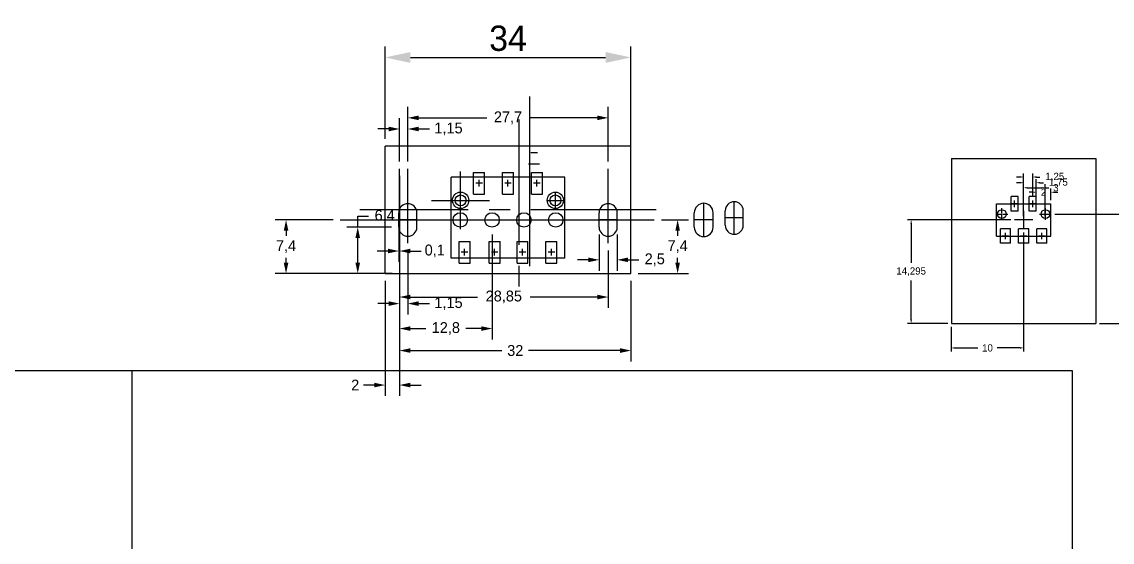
# Model space of a CAD drawing. Header units: millimetres. Extents: x 3763 to 4275, y 308 to 477.
# Drawn here: x 4019.8 to 4170.5, y 387.6 to 459.6 of the extents above; entities that cross this region are included whole.
import ezdxf

# ---------------------------------------------------------------- set-up
doc = ezdxf.new("R2010")
doc.units = ezdxf.units.MM
doc.header["$LTSCALE"] = 23.1
doc.header["$PDMODE"] = 3
doc.header["$PDSIZE"] = 8
doc.linetypes.add('CENTER2', pattern=[1.125, 0.75, -0.125, 0.125, -0.125])
doc.layers.get('0').update_dxf_attribs({"linetype": 'CONTINUOUS'})
doc.layers.get('DEFPOINTS').update_dxf_attribs({"linetype": 'CONTINUOUS'})
doc.layers.add('02___PRT_ALL_AXES', color=7, linetype='CONTINUOUS')
doc.styles.get("Standard").update_dxf_attribs({"font": ''})
doc.styles.get('Standard').set_extended_font_data('Isonorm LT Regular')
doc.dimstyles.new('DIMSTYLE_1', dxfattribs={"dimtxt": 3.5, "dimasz": 3.5, "dimexe": 1.5, "dimexo": 1, "dimgap": 0.875, "dimtad": 1, "dimtxsty": 'Standard', "dimblk": '_FILLED', "dimblk1": '_FILLED', "dimblk2": '_FILLED', "dimcen": 0.09, "dimazin": 2, "dimtp": 0.01, "dimtm": 0.01, "dimtfac": 1, "dimtofl": 0, "dimtmove": 0, "dimatfit": 3, "dimldrblk": '_FILLED', "dimfxl": 1, "dimtolj": 1, "dimarcsym": 0})
doc.dimstyles.get("Standard").update_dxf_attribs({"dimtxt": 3.5, "dimasz": 3.5, "dimexe": 1.5, "dimexo": 1, "dimtad": 1, "dimtxsty": 'Standard', "dimblk": '_FILLED', "dimblk1": '_FILLED', "dimblk2": '_FILLED', "dimcen": 0.09, "dimazin": 2, "dimtol": 1, "dimtp": 0.01, "dimtm": 0.01, "dimtfac": 1, "dimtofl": 0, "dimtmove": 0, "dimatfit": 3, "dimldrblk": '_FILLED', "dimfxl": 1, "dimtolj": 1, "dimarcsym": 0})

# ---------------------------------------------------------------- blocks, each defined once
blk = doc.blocks.new('*U83')
at = {"color": 0, "linetype": 'CENTER2', "transparency": 16777216}
blk.add_line((20.5, 0), (-20.5, 0), dxfattribs=at)
blk = doc.blocks.new('*U84')
at = {"color": 0, "linetype": 'CENTER2', "transparency": 16777216}
blk.add_line((0, 16.96), (0, -6.82), dxfattribs=at)
blk = doc.blocks.new('*U85')
at = {"color": 0, "linetype": 'CENTER2', "transparency": 16777216}
for p, q in [((0, 0.1), (0, 4)), ((-4, 0), (-0.1, 0)), ((0.1, 0), (4, 0)), ((0, -4), (0, -0.1))]:
    blk.add_line(p, q, dxfattribs=at)
at = {"color": 0, "linetype": 'Continuous', "transparency": 16777216}
for p, q in [((-0.05, 0), (0.05, 0)), ((0, -0.05), (0, 0.05))]:
    blk.add_line(p, q, dxfattribs=at)
blk = doc.blocks.new('_FILLED')
at = {"color": 0, "linetype": 'ByBlock'}
blk.add_solid([(0, 0), (-1, 0.214), (-1, -0.214)], dxfattribs=at)
blk = doc.blocks.new('*D86')
at = {"color": 0, "linetype": 'Continuous', "lineweight": -2, "transparency": 16777216}
for p, q in [((4069.99, 443.4), (4069.99, 456.16)), ((4103.99, 442.4), (4103.99, 456.16)), ((4073.49, 454.66), (4100.49, 454.66))]:
    blk.add_line(p, q, dxfattribs=at)
at = {"layer": 'DEFPOINTS', "color": 0, "linetype": 'Continuous', "transparency": 16777216}
for p in [(4103.99, 454.66), (4069.99, 442.4), (4103.99, 441.4)]:
    blk.add_point(p, dxfattribs=at)
at = {"color": 0, "linetype": 'Continuous', "lineweight": -2, "transparency": 16777216, "xscale": 3.5, "yscale": 3.5, "zscale": 3.5, "rotation": 180}
blk.add_blockref('_FILLED', (4069.99, 454.66), dxfattribs=at)
at = {"color": 0, "linetype": 'Continuous', "lineweight": -2, "transparency": 16777216, "xscale": 3.5, "yscale": 3.5, "zscale": 3.5}
blk.add_blockref('_FILLED', (4103.99, 454.66), dxfattribs=at)
at = {"color": 0, "linetype": 'Continuous', "transparency": 16777216, "insert": (4086.99, 457.29), "char_height": 3.5, "attachment_point": 5}
blk.add_mtext('\\A1;34', dxfattribs=at)
blk = doc.blocks.new('*D88')
at = {"color": 3, "lineweight": -2, "transparency": 16777216}
for p, q in [((4073.14, 427.97), (4073.14, 419.13)), ((4071.99, 424.8), (4071.99, 419.13)), ((4070.49, 420.63), (4068.99, 420.63)), ((4074.64, 420.63), (4076.14, 420.63))]:
    blk.add_line(p, q, dxfattribs=at)
at = {"layer": 'DEFPOINTS', "color": 0, "transparency": 16777216}
for p in [(4073.14, 428.97), (4071.99, 425.8), (4073.14, 420.63)]:
    blk.add_point(p, dxfattribs=at)
at = {"color": 3, "lineweight": -2, "transparency": 16777216, "xscale": 1.5, "yscale": 1.5, "zscale": 1.5}
blk.add_blockref('_FILLED', (4071.99, 420.63), dxfattribs=at)
at = {"color": 3, "lineweight": -2, "transparency": 16777216, "xscale": 1.5, "yscale": 1.5, "zscale": 1.5, "rotation": 180}
blk.add_blockref('_FILLED', (4073.14, 420.63), dxfattribs=at)
at = {"color": 6, "transparency": 16777216, "insert": (4078.76, 420.63), "char_height": 1.5, "attachment_point": 5}
blk.add_mtext('\\A1;1,15', dxfattribs=at)
blk = doc.blocks.new('*D89')
at = {"color": 3, "lineweight": -2, "transparency": 16777216}
for p, q in [((4084.79, 430.2), (4084.79, 415.68)), ((4071.99, 424.8), (4071.99, 415.68)), ((4073.49, 417.18), (4075.62, 417.18)), ((4083.29, 417.18), (4081.15, 417.18))]:
    blk.add_line(p, q, dxfattribs=at)
at = {"layer": 'DEFPOINTS', "color": 0, "transparency": 16777216}
for p in [(4084.79, 431.2), (4071.99, 425.8), (4084.79, 417.18)]:
    blk.add_point(p, dxfattribs=at)
at = {"color": 3, "lineweight": -2, "transparency": 16777216, "xscale": 1.5, "yscale": 1.5, "zscale": 1.5, "rotation": 180}
blk.add_blockref('_FILLED', (4071.99, 417.18), dxfattribs=at)
at = {"color": 3, "lineweight": -2, "transparency": 16777216, "xscale": 1.5, "yscale": 1.5, "zscale": 1.5}
blk.add_blockref('_FILLED', (4084.79, 417.18), dxfattribs=at)
at = {"color": 6, "transparency": 16777216, "insert": (4078.39, 417.18), "char_height": 1.5, "attachment_point": 5}
blk.add_mtext('\\A1;12,8', dxfattribs=at)
blk = doc.blocks.new('*D90')
at = {"color": 3, "lineweight": -2, "transparency": 16777216}
for p, q in [((4071.99, 424.8), (4071.99, 412.64)), ((4103.99, 423.8), (4103.99, 412.64)), ((4073.49, 414.14), (4086.15, 414.14)), ((4102.49, 414.14), (4089.83, 414.14))]:
    blk.add_line(p, q, dxfattribs=at)
at = {"layer": 'DEFPOINTS', "color": 0, "transparency": 16777216}
for p in [(4071.99, 425.8), (4103.99, 424.8), (4103.99, 414.14)]:
    blk.add_point(p, dxfattribs=at)
at = {"color": 3, "lineweight": -2, "transparency": 16777216, "xscale": 1.5, "yscale": 1.5, "zscale": 1.5, "rotation": 180}
blk.add_blockref('_FILLED', (4071.99, 414.14), dxfattribs=at)
at = {"color": 3, "lineweight": -2, "transparency": 16777216, "xscale": 1.5, "yscale": 1.5, "zscale": 1.5}
blk.add_blockref('_FILLED', (4103.99, 414.14), dxfattribs=at)
at = {"color": 6, "transparency": 16777216, "insert": (4087.99, 414.14), "char_height": 1.5, "attachment_point": 5}
blk.add_mtext('\\A1;32', dxfattribs=at)
blk = doc.blocks.new('*D91')
at = {"color": 3, "lineweight": -2, "transparency": 16777216}
for p, q in [((4069.99, 423.8), (4069.99, 407.87)), ((4071.99, 424.8), (4071.99, 407.87)), ((4068.49, 409.37), (4066.99, 409.37)), ((4073.49, 409.37), (4074.99, 409.37))]:
    blk.add_line(p, q, dxfattribs=at)
at = {"layer": 'DEFPOINTS', "color": 0, "transparency": 16777216}
for p in [(4071.99, 425.8), (4069.99, 424.8), (4069.99, 409.37)]:
    blk.add_point(p, dxfattribs=at)
at = {"color": 3, "lineweight": -2, "transparency": 16777216, "xscale": 1.5, "yscale": 1.5, "zscale": 1.5}
blk.add_blockref('_FILLED', (4069.99, 409.37), dxfattribs=at)
at = {"color": 3, "lineweight": -2, "transparency": 16777216, "xscale": 1.5, "yscale": 1.5, "zscale": 1.5, "rotation": 180}
blk.add_blockref('_FILLED', (4071.99, 409.37), dxfattribs=at)
at = {"color": 6, "transparency": 16777216, "insert": (4065.86, 409.37), "char_height": 1.5, "attachment_point": 5}
blk.add_mtext('\\A1;2', dxfattribs=at)
blk = doc.blocks.new('*D92')
at = {"color": 3, "lineweight": -2, "transparency": 16777216}
for p, q in [((4073.14, 440.28), (4073.14, 447.81)), ((4100.84, 440.28), (4100.84, 447.81)), ((4074.64, 446.31), (4084.08, 446.31)), ((4099.34, 446.31), (4089.9, 446.31))]:
    blk.add_line(p, q, dxfattribs=at)
at = {"layer": 'DEFPOINTS', "color": 0, "transparency": 16777216}
for p in [(4100.84, 446.31), (4073.14, 439.28), (4100.84, 439.28)]:
    blk.add_point(p, dxfattribs=at)
at = {"color": 3, "lineweight": -2, "transparency": 16777216, "xscale": 1.5, "yscale": 1.5, "zscale": 1.5, "rotation": 180}
blk.add_blockref('_FILLED', (4073.14, 446.31), dxfattribs=at)
at = {"color": 3, "lineweight": -2, "transparency": 16777216, "xscale": 1.5, "yscale": 1.5, "zscale": 1.5}
blk.add_blockref('_FILLED', (4100.84, 446.31), dxfattribs=at)
at = {"color": 6, "transparency": 16777216, "insert": (4086.99, 446.31), "char_height": 1.5, "attachment_point": 5}
blk.add_mtext('\\A1;27,7', dxfattribs=at)
blk = doc.blocks.new('*D94')
at = {"color": 3, "lineweight": -2, "transparency": 16777216}
for p, q in [((4108.21, 432.2), (4111.94, 432.2)), ((4110.44, 430.7), (4110.44, 430.01)), ((4110.44, 426.3), (4110.44, 426.98)), ((4104.99, 424.8), (4111.94, 424.8))]:
    blk.add_line(p, q, dxfattribs=at)
at = {"layer": 'DEFPOINTS', "color": 0, "transparency": 16777216}
for p in [(4107.21, 432.2), (4110.44, 432.2), (4103.99, 424.8)]:
    blk.add_point(p, dxfattribs=at)
at = {"color": 3, "lineweight": -2, "transparency": 16777216, "xscale": 1.5, "yscale": 1.5, "zscale": 1.5}
for p, rotation in [((4110.44, 432.2), 90), ((4110.44, 424.8), 270)]:
    blk.add_blockref('_FILLED', p, dxfattribs=dict(at, rotation=rotation))
at = {"color": 6, "transparency": 16777216, "insert": (4110.44, 428.5), "char_height": 1.5, "attachment_point": 5}
blk.add_mtext('\\A1;7,4', dxfattribs=at)
blk = doc.blocks.new('*D95')
at = {"color": 3, "lineweight": -2, "transparency": 16777216}
for p, q in [((4071.99, 440.28), (4071.99, 446.27)), ((4073.14, 440.28), (4073.14, 446.27)), ((4070.49, 444.77), (4068.99, 444.77)), ((4074.64, 444.77), (4076.14, 444.77))]:
    blk.add_line(p, q, dxfattribs=at)
at = {"layer": 'DEFPOINTS', "color": 0, "transparency": 16777216}
for p in [(4073.14, 444.77), (4071.99, 439.28), (4073.14, 439.28)]:
    blk.add_point(p, dxfattribs=at)
at = {"color": 3, "lineweight": -2, "transparency": 16777216, "xscale": 1.5, "yscale": 1.5, "zscale": 1.5}
blk.add_blockref('_FILLED', (4071.99, 444.77), dxfattribs=at)
at = {"color": 3, "lineweight": -2, "transparency": 16777216, "xscale": 1.5, "yscale": 1.5, "zscale": 1.5, "rotation": 180}
blk.add_blockref('_FILLED', (4073.14, 444.77), dxfattribs=at)
at = {"color": 6, "transparency": 16777216, "insert": (4078.76, 444.77), "char_height": 1.5, "attachment_point": 5}
blk.add_mtext('\\A1;1,15', dxfattribs=at)
blk = doc.blocks.new('*D96')
at = {"color": 3, "lineweight": -2, "transparency": 16777216}
for p, q in [((4099.59, 430.2), (4099.59, 425.18)), ((4102.09, 430.2), (4102.09, 425.18)), ((4098.09, 426.68), (4096.59, 426.68)), ((4103.59, 426.68), (4105.09, 426.68))]:
    blk.add_line(p, q, dxfattribs=at)
at = {"layer": 'DEFPOINTS', "color": 0, "transparency": 16777216}
for p in [(4099.59, 431.2), (4102.09, 431.2), (4102.09, 426.68)]:
    blk.add_point(p, dxfattribs=at)
at = {"color": 3, "lineweight": -2, "transparency": 16777216, "xscale": 1.5, "yscale": 1.5, "zscale": 1.5}
blk.add_blockref('_FILLED', (4099.59, 426.68), dxfattribs=at)
at = {"color": 3, "lineweight": -2, "transparency": 16777216, "xscale": 1.5, "yscale": 1.5, "zscale": 1.5, "rotation": 180}
blk.add_blockref('_FILLED', (4102.09, 426.68), dxfattribs=at)
at = {"color": 6, "transparency": 16777216, "insert": (4107.28, 426.68), "char_height": 1.5, "attachment_point": 5}
blk.add_mtext('\\A1;2,5', dxfattribs=at)
blk = doc.blocks.new('*D97')
at = {"color": 3, "lineweight": -2, "transparency": 16777216}
for p, q in [((4062.8, 432.2), (4054.8, 432.2)), ((4056.3, 430.7), (4056.3, 430.01)), ((4056.3, 426.3), (4056.3, 426.98)), ((4068.99, 424.8), (4054.8, 424.8))]:
    blk.add_line(p, q, dxfattribs=at)
at = {"layer": 'DEFPOINTS', "color": 0, "transparency": 16777216}
for p in [(4056.3, 432.2), (4063.8, 432.2), (4069.99, 424.8)]:
    blk.add_point(p, dxfattribs=at)
at = {"color": 3, "lineweight": -2, "transparency": 16777216, "xscale": 1.5, "yscale": 1.5, "zscale": 1.5}
for p, rotation in [((4056.3, 432.2), 90), ((4056.3, 424.8), 270)]:
    blk.add_blockref('_FILLED', p, dxfattribs=dict(at, rotation=rotation))
at = {"color": 6, "transparency": 16777216, "insert": (4056.3, 428.5), "char_height": 1.5, "attachment_point": 5}
blk.add_mtext('\\A1;7,4', dxfattribs=at)
blk = doc.blocks.new('*D98')
at = {"color": 3, "lineweight": -2, "transparency": 16777216}
for p, q in [((4066.21, 431.2), (4066.21, 432.7)), ((4066.21, 432.7), (4067.71, 432.7)), ((4070.89, 431.2), (4064.71, 431.2)), ((4066.21, 426.3), (4066.21, 429.7)), ((4070.99, 424.8), (4064.71, 424.8))]:
    blk.add_line(p, q, dxfattribs=at)
at = {"layer": 'DEFPOINTS', "color": 0, "transparency": 16777216}
for p in [(4066.21, 431.2), (4071.89, 431.2), (4071.99, 424.8)]:
    blk.add_point(p, dxfattribs=at)
at = {"color": 3, "lineweight": -2, "transparency": 16777216, "xscale": 1.5, "yscale": 1.5, "zscale": 1.5}
for p, rotation in [((4066.21, 431.2), 90), ((4066.21, 424.8), 270)]:
    blk.add_blockref('_FILLED', p, dxfattribs=dict(at, rotation=rotation))
at = {"color": 6, "transparency": 16777216, "insert": (4069.94, 432.7), "char_height": 1.5, "attachment_point": 5}
blk.add_mtext('\\A1;6,4', dxfattribs=at)
blk = doc.blocks.new('*D99')
at = {"color": 3, "lineweight": -2, "transparency": 16777216}
for p, q in [((4071.99, 438.28), (4071.99, 426.4)), ((4071.89, 432.2), (4071.89, 426.4)), ((4070.39, 427.9), (4068.89, 427.9)), ((4073.49, 427.9), (4074.99, 427.9))]:
    blk.add_line(p, q, dxfattribs=at)
at = {"layer": 'DEFPOINTS', "color": 0, "transparency": 16777216}
for p in [(4071.99, 439.28), (4071.89, 433.2), (4071.99, 427.9)]:
    blk.add_point(p, dxfattribs=at)
at = {"color": 3, "lineweight": -2, "transparency": 16777216, "xscale": 1.5, "yscale": 1.5, "zscale": 1.5}
blk.add_blockref('_FILLED', (4071.89, 427.9), dxfattribs=at)
at = {"color": 3, "lineweight": -2, "transparency": 16777216, "xscale": 1.5, "yscale": 1.5, "zscale": 1.5, "rotation": 180}
blk.add_blockref('_FILLED', (4071.99, 427.9), dxfattribs=at)
at = {"color": 6, "transparency": 16777216, "insert": (4076.86, 427.9), "char_height": 1.5, "attachment_point": 5}
blk.add_mtext('\\A1;0,1', dxfattribs=at)
blk = doc.blocks.new('*D100')
at = {"color": 3, "lineweight": -2, "transparency": 16777216}
for p, q in [((4071.99, 438.28), (4071.99, 420.04)), ((4100.84, 427.97), (4100.84, 420.04)), ((4073.49, 421.54), (4082.79, 421.54)), ((4099.34, 421.54), (4090.04, 421.54))]:
    blk.add_line(p, q, dxfattribs=at)
at = {"layer": 'DEFPOINTS', "color": 0, "transparency": 16777216}
for p in [(4071.99, 439.28), (4100.84, 428.97), (4100.84, 421.54)]:
    blk.add_point(p, dxfattribs=at)
at = {"color": 3, "lineweight": -2, "transparency": 16777216, "xscale": 1.5, "yscale": 1.5, "zscale": 1.5, "rotation": 180}
blk.add_blockref('_FILLED', (4071.99, 421.54), dxfattribs=at)
at = {"color": 3, "lineweight": -2, "transparency": 16777216, "xscale": 1.5, "yscale": 1.5, "zscale": 1.5}
blk.add_blockref('_FILLED', (4100.84, 421.54), dxfattribs=at)
at = {"color": 6, "transparency": 16777216, "insert": (4086.41, 421.54), "char_height": 1.5, "attachment_point": 5}
blk.add_mtext('\\A1;28,85', dxfattribs=at)
blk = doc.blocks.new('*D129')
at = {"color": 3, "lineweight": -2, "transparency": 16777216}
for p, q in [((4158.28, 432.7), (4158.28, 437.14)), ((4158.78, 436.64), (4160.78, 436.64)), ((4161.28, 432.71), (4161.28, 437.14)), ((4161.28, 436.64), (4161.78, 436.64))]:
    blk.add_line(p, q, dxfattribs=at)
at = {"layer": 'DEFPOINTS', "color": 0, "transparency": 16777216}
for p in [(4161.28, 436.64), (4158.28, 432.2), (4161.28, 432.21)]:
    blk.add_point(p, dxfattribs=at)
at = {"color": 3, "lineweight": -2, "transparency": 16777216, "xscale": 0.5, "yscale": 0.5, "zscale": 0.5, "rotation": 180}
blk.add_blockref('_FILLED', (4158.28, 436.64), dxfattribs=at)
at = {"color": 3, "lineweight": -2, "transparency": 16777216, "xscale": 0.5, "yscale": 0.5, "zscale": 0.5}
blk.add_blockref('_FILLED', (4161.28, 436.64), dxfattribs=at)
at = {"color": 6, "transparency": 16777216, "insert": (4162.74, 436.64), "char_height": 1, "attachment_point": 5}
blk.add_mtext('\\A1;3', dxfattribs=at)
blk = doc.blocks.new('*D132')
at = {"color": 3, "lineweight": -2, "transparency": 16777216}
for p, q in [((4157.78, 438.13), (4157.28, 438.13)), ((4158.28, 432.7), (4158.28, 438.63)), ((4159.53, 435.38), (4159.53, 438.63)), ((4160.03, 438.13), (4160.53, 438.13))]:
    blk.add_line(p, q, dxfattribs=at)
at = {"layer": 'DEFPOINTS', "color": 0, "transparency": 16777216}
for p in [(4159.53, 438.13), (4159.53, 434.88), (4158.28, 432.2)]:
    blk.add_point(p, dxfattribs=at)
at = {"color": 3, "lineweight": -2, "transparency": 16777216, "xscale": 0.5, "yscale": 0.5, "zscale": 0.5}
blk.add_blockref('_FILLED', (4158.28, 438.13), dxfattribs=at)
at = {"color": 3, "lineweight": -2, "transparency": 16777216, "xscale": 0.5, "yscale": 0.5, "zscale": 0.5, "rotation": 180}
blk.add_blockref('_FILLED', (4159.53, 438.13), dxfattribs=at)
at = {"color": 6, "transparency": 16777216, "insert": (4162.59, 438.13), "char_height": 1, "attachment_point": 5}
blk.add_mtext('\\A1;1,25', dxfattribs=at)
blk = doc.blocks.new('*D130')
at = {"color": 3, "lineweight": -2, "transparency": 16777216}
for p, q in [((4159.53, 436.03), (4159.03, 436.03)), ((4160.03, 435.92), (4160.03, 436.53)), ((4162.03, 434.92), (4162.03, 436.53)), ((4162.53, 436.03), (4163.03, 436.03))]:
    blk.add_line(p, q, dxfattribs=at)
at = {"layer": 'DEFPOINTS', "color": 0, "transparency": 16777216}
for p in [(4162.03, 436.03), (4160.03, 435.42), (4162.03, 434.42)]:
    blk.add_point(p, dxfattribs=at)
at = {"color": 3, "lineweight": -2, "transparency": 16777216, "xscale": 0.5, "yscale": 0.5, "zscale": 0.5}
blk.add_blockref('_FILLED', (4160.03, 436.03), dxfattribs=at)
at = {"color": 3, "lineweight": -2, "transparency": 16777216, "xscale": 0.5, "yscale": 0.5, "zscale": 0.5, "rotation": 180}
blk.add_blockref('_FILLED', (4162.03, 436.03), dxfattribs=at)
at = {"color": 6, "transparency": 16777216, "insert": (4161.03, 436.03), "char_height": 1, "attachment_point": 5}
blk.add_mtext('\\A1;2', dxfattribs=at)
blk = doc.blocks.new('*D131')
at = {"color": 3, "lineweight": -2, "transparency": 16777216}
for p, q in [((4157.78, 437.34), (4157.28, 437.34)), ((4158.28, 434.92), (4158.28, 437.84)), ((4160.03, 434.92), (4160.03, 437.84)), ((4160.53, 437.34), (4161.03, 437.34))]:
    blk.add_line(p, q, dxfattribs=at)
at = {"layer": 'DEFPOINTS', "color": 0, "transparency": 16777216}
for p in [(4160.03, 437.34), (4158.28, 434.42), (4160.03, 434.42)]:
    blk.add_point(p, dxfattribs=at)
at = {"color": 3, "lineweight": -2, "transparency": 16777216, "xscale": 0.5, "yscale": 0.5, "zscale": 0.5}
blk.add_blockref('_FILLED', (4158.28, 437.34), dxfattribs=at)
at = {"color": 3, "lineweight": -2, "transparency": 16777216, "xscale": 0.5, "yscale": 0.5, "zscale": 0.5, "rotation": 180}
blk.add_blockref('_FILLED', (4160.03, 437.34), dxfattribs=at)
at = {"color": 6, "transparency": 16777216, "insert": (4163.09, 437.34), "char_height": 1, "attachment_point": 5}
blk.add_mtext('\\A1;1,75', dxfattribs=at)
blk = doc.blocks.new('*D133')
at = {"color": 3, "lineweight": -2, "transparency": 16777216}
for p, q in [((4158.28, 430.47), (4158.28, 414)), ((4148.28, 417.4), (4148.28, 414)), ((4148.78, 414.5), (4151.95, 414.5)), ((4157.78, 414.5), (4154.62, 414.5))]:
    blk.add_line(p, q, dxfattribs=at)
at = {"layer": 'DEFPOINTS', "color": 0, "transparency": 16777216}
for p in [(4158.28, 430.97), (4148.28, 417.9), (4158.28, 414.5)]:
    blk.add_point(p, dxfattribs=at)
at = {"color": 3, "lineweight": -2, "transparency": 16777216, "xscale": 0.5, "yscale": 0.5, "zscale": 0.5, "rotation": 180}
blk.add_blockref('_FILLED', (4148.28, 414.5), dxfattribs=at)
at = {"color": 3, "lineweight": -2, "transparency": 16777216, "xscale": 0.5, "yscale": 0.5, "zscale": 0.5}
blk.add_blockref('_FILLED', (4158.28, 414.5), dxfattribs=at)
at = {"color": 6, "transparency": 16777216, "insert": (4153.28, 414.5), "char_height": 1, "attachment_point": 5}
blk.add_mtext('\\A1;10', dxfattribs=at)
blk = doc.blocks.new('*D134')
at = {"color": 3, "lineweight": -2, "transparency": 16777216}
for p, q in [((4156.53, 432.2), (4142.23, 432.2)), ((4142.73, 431.7), (4142.73, 426.27)), ((4142.73, 418.4), (4142.73, 423.83)), ((4147.78, 417.9), (4142.23, 417.9))]:
    blk.add_line(p, q, dxfattribs=at)
at = {"layer": 'DEFPOINTS', "color": 0, "transparency": 16777216}
for p in [(4142.73, 432.2), (4157.03, 432.2), (4148.28, 417.9)]:
    blk.add_point(p, dxfattribs=at)
at = {"color": 3, "lineweight": -2, "transparency": 16777216, "xscale": 0.5, "yscale": 0.5, "zscale": 0.5}
for p, rotation in [((4142.73, 432.2), 90), ((4142.73, 417.9), 270)]:
    blk.add_blockref('_FILLED', p, dxfattribs=dict(at, rotation=rotation))
at = {"color": 6, "transparency": 16777216, "insert": (4142.73, 425.05), "char_height": 1, "attachment_point": 5}
blk.add_mtext('\\A1;14,295', dxfattribs=at)
blk = doc.blocks.new('*D135')
at = {"color": 3, "lineweight": -2, "transparency": 16777216}
for p, q in [((4162.59, 433.01), (4175.54, 433.01)), ((4175.04, 432.51), (4175.04, 426.68)), ((4175.04, 418.4), (4175.04, 424.24)), ((4168.78, 417.9), (4175.54, 417.9))]:
    blk.add_line(p, q, dxfattribs=at)
at = {"layer": 'DEFPOINTS', "color": 0, "transparency": 16777216}
for p in [(4162.09, 433.01), (4175.04, 433.01), (4168.28, 417.9)]:
    blk.add_point(p, dxfattribs=at)
at = {"color": 3, "lineweight": -2, "transparency": 16777216, "xscale": 0.5, "yscale": 0.5, "zscale": 0.5}
for p, rotation in [((4175.04, 433.01), 90), ((4175.04, 417.9), 270)]:
    blk.add_blockref('_FILLED', p, dxfattribs=dict(at, rotation=rotation))
at = {"color": 6, "transparency": 16777216, "insert": (4175.04, 425.46), "char_height": 1, "attachment_point": 5}
blk.add_mtext('\\A1;15,11', dxfattribs=at)

msp = doc.modelspace()

# ---------------------------------------------------------------- linework, layer by layer
for p, q in [((4089.986, 425.7957), (4089.986, 449.2653)), ((4069.986, 424.7957), (4069.986, 442.3957)), ((4091.0461, 441.4576), (4090.1368, 441.4576)), ((4148.2847, 440.7007), (4168.2847, 440.7007)), ((4148.2847, 440.7007), (4148.2847, 417.9007)), ((4168.2847, 440.7007), (4168.2847, 417.9007)), ((4071.986, 428.9707), (4071.986, 439.278)), ((4073.136, 428.9707), (4073.136, 439.278)), ((4082.236, 438.7657), (4083.736, 438.7657)), ((4082.236, 435.7657), (4082.236, 438.7657)), ((4083.736, 435.7657), (4083.736, 438.7657)), ((4086.236, 438.7657), (4087.736, 438.7657)), ((4086.236, 435.7657), (4086.236, 438.7657)), ((4087.736, 435.7657), (4087.736, 438.7657)), ((4089.8415, 439.9576), (4091.3415, 439.9576)), ((4090.236, 438.7657), (4091.736, 438.7657)), ((4090.236, 435.7657), (4090.236, 438.7657)), ((4091.736, 435.7657), (4091.736, 438.7657)), ((4100.836, 428.9707), (4100.836, 439.278)), ((4079.136, 426.8957), (4079.136, 438.0957)), ((4094.836, 438.0957), (4079.136, 438.0957)), ((4083.4407, 437.2657), (4082.5313, 437.2657)), ((4082.986, 436.811), (4082.986, 437.7204)), ((4087.4407, 437.2657), (4086.5313, 437.2657)), ((4086.986, 436.811), (4086.986, 437.7204)), ((4091.4407, 437.2657), (4090.5313, 437.2657)), ((4090.986, 436.811), (4090.986, 437.7204)), ((4094.836, 426.8957), (4094.836, 438.0957)), ((4082.236, 435.7657), (4083.736, 435.7657)), ((4086.236, 435.7657), (4087.736, 435.7657)), ((4090.236, 435.7657), (4091.736, 435.7657)), ((4114.0479, 429.8957), (4114.0479, 434.4957)), ((4154.5347, 429.9707), (4154.5347, 434.4207)), ((4156.5347, 433.4207), (4156.5347, 435.4207)), ((4157.5347, 435.4207), (4156.5347, 435.4207)), ((4157.5347, 433.4207), (4157.5347, 435.4207)), ((4159.0347, 433.4207), (4159.0347, 435.4207)), ((4160.0347, 435.4207), (4159.0347, 435.4207)), ((4160.0347, 433.4207), (4160.0347, 435.4207)), ((4162.0347, 429.9707), (4162.0347, 434.4207)), ((4071.886, 431.1957), (4071.886, 433.1957)), ((4074.386, 431.1957), (4074.386, 433.1957)), ((4099.586, 431.1957), (4099.586, 433.1957)), ((4102.086, 431.1957), (4102.086, 433.1957)), ((4112.7479, 431.1957), (4112.7479, 433.1957)), ((4115.3479, 431.1957), (4115.3479, 433.1957)), ((4117.0212, 431.4669), (4117.0212, 433.4669)), ((4119.5212, 431.4669), (4119.5212, 433.4669)), ((4157.5347, 433.4207), (4156.5347, 433.4207)), ((4160.0347, 433.4207), (4159.0347, 433.4207)), ((4115.3479, 432.1957), (4112.7479, 432.1957)), ((4155.0847, 428.9707), (4155.0847, 430.9707)), ((4156.4847, 430.9707), (4155.0847, 430.9707)), ((4156.4847, 428.9707), (4156.4847, 430.9707)), ((4157.5847, 428.9707), (4157.5847, 430.9707)), ((4158.9847, 430.9707), (4157.5847, 430.9707)), ((4158.9847, 428.9707), (4158.9847, 430.9707)), ((4160.0847, 428.9707), (4160.0847, 430.9707)), ((4161.4847, 430.9707), (4160.0847, 430.9707)), ((4161.4847, 428.9707), (4161.4847, 430.9707)), ((4080.236, 429.2257), (4081.736, 429.2257)), ((4080.236, 426.2257), (4080.236, 429.2257)), ((4080.986, 427.271), (4080.986, 428.1804)), ((4081.736, 426.2257), (4081.736, 429.2257)), ((4084.3913, 429.2257), (4085.8913, 429.2257)), ((4084.3913, 426.2257), (4084.3913, 429.2257)), ((4085.1413, 427.271), (4085.1413, 428.1804)), ((4085.8913, 426.2257), (4085.8913, 429.2257)), ((4088.236, 429.2257), (4089.736, 429.2257)), ((4088.236, 426.2257), (4088.236, 429.2257)), ((4088.986, 427.271), (4088.986, 428.1804)), ((4089.736, 426.2257), (4089.736, 429.2257)), ((4092.236, 429.2257), (4093.736, 429.2257)), ((4092.236, 426.2257), (4092.236, 429.2257)), ((4092.986, 427.271), (4092.986, 428.1804)), ((4093.736, 426.2257), (4093.736, 429.2257)), ((4156.4847, 428.9707), (4155.0847, 428.9707)), ((4158.9847, 428.9707), (4157.5847, 428.9707)), ((4161.4847, 428.9707), (4160.0847, 428.9707)), ((4094.836, 426.8957), (4079.136, 426.8957)), ((4081.4407, 427.7257), (4080.5313, 427.7257)), ((4085.596, 427.7257), (4084.6866, 427.7257)), ((4089.4407, 427.7257), (4088.5313, 427.7257)), ((4093.4407, 427.7257), (4092.5313, 427.7257)), ((4080.236, 426.2257), (4081.736, 426.2257)), ((4084.3913, 426.2257), (4085.8913, 426.2257)), ((4088.236, 426.2257), (4089.736, 426.2257)), ((4092.236, 426.2257), (4093.736, 426.2257)), ((4148.2847, 417.9007), (4168.2847, 417.9007)), ((3775.0108, 411.4), (4164.9725, 411.4)), ((4034.9853, 411.4), (4034.9853, 312.1958)), ((4164.9725, 411.4), (4164.9725, 312.1958))]:
    msp.add_line(p, q)
at = {"color": 7, "linetype": 'Continuous'}
for p, q in [((4103.986, 442.3957), (4069.986, 442.3957)), ((4103.986, 424.7957), (4103.986, 442.3957)), ((4154.5347, 434.4207), (4162.0347, 434.4207)), ((4063.8023, 432.1957), (4107.2089, 432.1957)), ((4154.5347, 429.9707), (4162.0347, 429.9707)), ((4069.986, 424.7957), (4103.986, 424.7957))]:
    msp.add_line(p, q, dxfattribs=at)
at = {"color": 242, "linetype": 'CENTER2', "true_color": 0xcd2027}
for p, q in [((4080.431, 435.0057), (4080.431, 435.9914)), ((4093.541, 435.0057), (4093.541, 435.9914)), ((4079.3453, 434.9057), (4080.331, 434.9057)), ((4080.431, 433.8199), (4080.431, 434.8057)), ((4080.531, 434.9057), (4081.5167, 434.9057)), ((4092.4553, 434.9057), (4093.441, 434.9057)), ((4093.541, 433.8199), (4093.541, 434.8057)), ((4093.641, 434.9057), (4094.6267, 434.9057)), ((4157.4893, 434.4207), (4156.58, 434.4207)), ((4157.0347, 433.966), (4157.0347, 434.8754)), ((4159.9893, 434.4207), (4159.08, 434.4207)), ((4159.5347, 433.966), (4159.5347, 434.8754)), ((4154.4802, 433.0107), (4155.1847, 433.0107)), ((4155.2847, 433.1107), (4155.2847, 433.8151)), ((4155.2847, 432.2062), (4155.2847, 432.9107)), ((4155.3847, 433.0107), (4156.0891, 433.0107)), ((4160.4802, 433.0107), (4161.1847, 433.0107)), ((4161.2847, 433.1107), (4161.2847, 433.8151)), ((4161.2847, 432.2062), (4161.2847, 432.9107)), ((4161.3847, 433.0107), (4162.0891, 433.0107)), ((4156.2393, 429.9707), (4155.33, 429.9707)), ((4155.7847, 429.516), (4155.7847, 430.4254)), ((4158.7393, 429.9707), (4157.83, 429.9707)), ((4158.2847, 429.516), (4158.2847, 430.4254)), ((4161.2393, 429.9707), (4160.33, 429.9707)), ((4160.7847, 429.516), (4160.7847, 430.4254))]:
    msp.add_line(p, q, dxfattribs=at)
at = {"color": 1}
for p, q in [((4073.136, 429.9457), (4073.136, 434.4457)), ((4100.836, 429.9457), (4100.836, 434.4457)), ((4118.2712, 430.2169), (4118.2712, 434.7169)), ((4158.2847, 430.9457), (4158.2847, 433.4457)), ((4074.386, 432.1957), (4071.886, 432.1957)), ((4102.086, 432.1957), (4099.586, 432.1957)), ((4119.5212, 432.4669), (4117.0212, 432.4669)), ((4159.5347, 432.1957), (4157.0347, 432.1957))]:
    msp.add_line(p, q, dxfattribs=at)
at = {"color": 242, "linetype": 'Continuous', "true_color": 0xcd2027}
for p, q in [((4080.381, 434.9057), (4080.481, 434.9057)), ((4080.431, 434.8557), (4080.431, 434.9557)), ((4093.491, 434.9057), (4093.591, 434.9057)), ((4093.541, 434.8557), (4093.541, 434.9557)), ((4155.2347, 433.0107), (4155.3347, 433.0107)), ((4155.2847, 432.9607), (4155.2847, 433.0607)), ((4161.2347, 433.0107), (4161.3347, 433.0107)), ((4161.2847, 432.9607), (4161.2847, 433.0607))]:
    msp.add_line(p, q, dxfattribs=at)
for centre, radius in [((4080.431, 434.9057), 0.75), ((4093.541, 434.9057), 0.75), ((4080.386, 432.1957), 1), ((4084.786, 432.1957), 1), ((4089.186, 432.1957), 1), ((4093.586, 432.1957), 1), ((4155.2847, 433.0107), 0.6), ((4161.2847, 433.0107), 0.6)]:
    msp.add_circle(centre, radius)
for centre, radius, start, end in [((4073.136, 433.1957), 1.25, 0, 180), ((4100.836, 433.1957), 1.25, 0, 180), ((4114.0479, 433.1957), 1.3, 0, 180), ((4118.2712, 433.4669), 1.25, 0, 180), ((4073.136, 431.1957), 1.25, 180, 0), ((4100.836, 431.1957), 1.25, 180, 0), ((4114.0479, 431.1957), 1.3, 180, 0), ((4118.2712, 431.4669), 1.25, 180, 0)]:
    msp.add_arc(centre, radius, start, end)
at = {"layer": '02___PRT_ALL_AXES', "color": 7, "linetype": 'Continuous'}
for centre in [(4080.431, 434.9057), (4093.541, 434.9057)]:
    msp.add_circle(centre, 1.135, dxfattribs=at)

# ---------------------------------------------------------------- block references
at = {"color": 242, "linetype": 'CENTER2', "true_color": 0xcd2027}
for name, p in [('*U84', (4088.486, 429.1207)), ('*U85', (4080.431, 434.9057)), ('*U83', (4086.986, 433.5957))]:
    msp.add_blockref(name, p, dxfattribs=at)

# ---------------------------------------------------------------- dimensions: what is measured, and where the dimension line sits
at = {"color": 2, "linetype": 'Continuous'}
dim = msp.add_linear_dim(base=(4103.986, 454.6645), p1=(4069.986, 442.3957), p2=(4103.986, 441.3957), dimstyle='DIMSTYLE_1', dxfattribs=at)
dim.commit()
dim.dimension.update_dxf_attribs({"geometry": '*D86', "text_midpoint": (4086.986, 457.2895)})
for base, p1, p2, override, picture, middle in [((4100.836, 446.3125), (4073.136, 439.278), (4100.836, 439.278), {"dimtxt": 1.5, "dimasz": 1.5, "dimtad": 0, "dimtih": 1, "dimtoh": 1, "dimcen": 3.78, "dimclrd": 3, "dimclre": 3, "dimclrt": 6, "dimadec": 0, "dimazin": 0, "dimtol": 0, "dimtp": 0, "dimtm": 0, "dimtdec": 0, "dimtzin": 0}, '*D92', (4086.986, 446.3125)), ((4073.136, 444.7693), (4071.986, 439.278), (4073.136, 439.278), {"dimtxt": 1.5, "dimasz": 1.5, "dimtad": 0, "dimtih": 1, "dimtoh": 1, "dimcen": 3.78, "dimclrd": 3, "dimclre": 3, "dimclrt": 6, "dimadec": 0, "dimazin": 0, "dimtol": 0, "dimtp": 0, "dimtm": 0, "dimtdec": 0, "dimtzin": 0}, '*D95', (4078.761, 444.7693)), ((4071.986, 427.9004), (4071.886, 433.1957), (4071.986, 439.278), {"dimtxt": 1.5, "dimasz": 1.5, "dimtad": 0, "dimtih": 1, "dimtoh": 1, "dimcen": 3.78, "dimclrd": 3, "dimclre": 3, "dimclrt": 6, "dimadec": 0, "dimazin": 0, "dimtol": 0, "dimtp": 0, "dimtm": 0, "dimtdec": 0, "dimtzin": 0}, '*D99', (4076.861, 427.9004)), ((4100.836, 421.5366), (4071.986, 439.278), (4100.836, 428.9707), {"dimtxt": 1.5, "dimasz": 1.5, "dimtad": 0, "dimtih": 1, "dimtoh": 1, "dimcen": 3.78, "dimclrd": 3, "dimclre": 3, "dimclrt": 6, "dimadec": 0, "dimazin": 0, "dimtol": 0, "dimtp": 0, "dimtm": 0, "dimtdec": 0, "dimtzin": 0}, '*D100', (4086.411, 421.5366)), ((4159.5347, 438.1333), (4158.2847, 432.1957), (4159.5347, 434.8754), {"dimtxt": 1, "dimasz": 0.5, "dimexe": 0.5, "dimexo": 0.5, "dimtad": 0, "dimtih": 1, "dimtoh": 1, "dimdec": 3, "dimcen": 3.78, "dimclrd": 3, "dimclre": 3, "dimclrt": 6, "dimadec": 0, "dimazin": 0, "dimtol": 0, "dimtp": 0, "dimtm": 0, "dimtdec": 3, "dimtzin": 0}, '*D132', (4162.5882, 438.1333)), ((4160.0347, 437.3429), (4158.2847, 434.4207), (4160.0347, 434.4207), {"dimtxt": 1, "dimasz": 0.5, "dimexe": 0.5, "dimexo": 0.5, "dimtad": 0, "dimtih": 1, "dimtoh": 1, "dimdec": 3, "dimcen": 3.78, "dimclrd": 3, "dimclre": 3, "dimclrt": 6, "dimadec": 0, "dimazin": 0, "dimtol": 0, "dimtp": 0, "dimtm": 0, "dimtdec": 3, "dimtzin": 0}, '*D131', (4163.0882, 437.3429)), ((4161.2847, 436.6413), (4158.2847, 432.1957), (4161.2847, 432.2062), {"dimtxt": 1, "dimasz": 0.5, "dimexe": 0.5, "dimexo": 0.5, "dimtad": 0, "dimtih": 1, "dimtoh": 1, "dimdec": 3, "dimcen": 3.78, "dimclrd": 3, "dimclre": 3, "dimclrt": 6, "dimadec": 0, "dimazin": 0, "dimtol": 0, "dimtp": 0, "dimtm": 0, "dimtdec": 3, "dimtzin": 0}, '*D129', (4162.743, 436.6413)), ((4162.0347, 436.03), (4160.0347, 435.4207), (4162.0347, 434.4207), {"dimtxt": 1, "dimasz": 0.5, "dimexe": 0.5, "dimexo": 0.5, "dimtad": 0, "dimtih": 1, "dimtoh": 1, "dimdec": 3, "dimcen": 3.78, "dimclrd": 3, "dimclre": 3, "dimclrt": 6, "dimadec": 0, "dimazin": 0, "dimtol": 0, "dimtp": 0, "dimtm": 0, "dimtdec": 3, "dimtzin": 0}, '*D130', (4161.0347, 436.03)), ((4084.786, 417.1835), (4071.986, 425.7957), (4084.786, 431.1957), {"dimtxt": 1.5, "dimasz": 1.5, "dimtad": 0, "dimtih": 1, "dimtoh": 1, "dimcen": 3.78, "dimclrd": 3, "dimclre": 3, "dimclrt": 6, "dimadec": 0, "dimazin": 0, "dimtol": 0, "dimtp": 0, "dimtm": 0, "dimtdec": 0, "dimtzin": 0}, '*D89', (4078.386, 417.1835)), ((4102.086, 426.6797), (4099.586, 431.1957), (4102.086, 431.1957), {"dimtxt": 1.5, "dimasz": 1.5, "dimtad": 0, "dimtih": 1, "dimtoh": 1, "dimcen": 3.78, "dimclrd": 3, "dimclre": 3, "dimclrt": 6, "dimadec": 0, "dimazin": 0, "dimtol": 0, "dimtp": 0, "dimtm": 0, "dimtdec": 0, "dimtzin": 0}, '*D96', (4107.2824, 426.6797)), ((4158.2847, 414.4995), (4148.2847, 417.9007), (4158.2847, 430.9707), {"dimtxt": 1, "dimasz": 0.5, "dimexe": 0.5, "dimexo": 0.5, "dimtad": 0, "dimtih": 1, "dimtoh": 1, "dimdec": 3, "dimcen": 3.78, "dimclrd": 3, "dimclre": 3, "dimclrt": 6, "dimadec": 0, "dimazin": 0, "dimtol": 0, "dimtp": 0, "dimtm": 0, "dimtdec": 3, "dimtzin": 0}, '*D133', (4153.2847, 414.4995)), ((4073.136, 420.6346), (4071.986, 425.7957), (4073.136, 428.9707), {"dimtxt": 1.5, "dimasz": 1.5, "dimtad": 0, "dimtih": 1, "dimtoh": 1, "dimcen": 3.78, "dimclrd": 3, "dimclre": 3, "dimclrt": 6, "dimadec": 0, "dimazin": 0, "dimtol": 0, "dimtp": 0, "dimtm": 0, "dimtdec": 0, "dimtzin": 0}, '*D88', (4078.761, 420.6346)), ((4069.986, 409.3668), (4071.986, 425.7957), (4069.986, 424.7957), {"dimtxt": 1.5, "dimasz": 1.5, "dimtad": 0, "dimtih": 1, "dimtoh": 1, "dimcen": 3.78, "dimclrd": 3, "dimclre": 3, "dimclrt": 6, "dimadec": 0, "dimazin": 0, "dimtol": 0, "dimtp": 0, "dimtm": 0, "dimtdec": 0, "dimtzin": 0}, '*D91', (4065.861, 409.3668)), ((4103.986, 414.139), (4071.986, 425.7957), (4103.986, 424.7957), {"dimtxt": 1.5, "dimasz": 1.5, "dimtad": 0, "dimtih": 1, "dimtoh": 1, "dimcen": 3.78, "dimclrd": 3, "dimclre": 3, "dimclrt": 6, "dimadec": 0, "dimazin": 0, "dimtol": 0, "dimtp": 0, "dimtm": 0, "dimtdec": 0, "dimtzin": 0}, '*D90', (4087.986, 414.139))]:
    dim = msp.add_linear_dim(base=base, p1=p1, p2=p2, dimstyle='Standard', override=override)
    dim.commit()
    dim.dimension.update_dxf_attribs({"geometry": picture, "text_midpoint": middle})
for base, p1, p2, override, picture, middle in [((4066.208, 431.1957), (4071.986, 424.7957), (4071.886, 431.1957), {"dimtxt": 1.5, "dimasz": 1.5, "dimtad": 0, "dimtih": 1, "dimtoh": 1, "dimcen": 3.78, "dimclrd": 3, "dimclre": 3, "dimclrt": 6, "dimadec": 0, "dimazin": 0, "dimtol": 0, "dimtp": 0, "dimtm": 0, "dimtdec": 0, "dimtzin": 0}, '*D98', (4069.9401, 432.6957)), ((4175.037, 433.0107), (4168.2847, 417.9007), (4162.0891, 433.0107), {"dimtxt": 1, "dimasz": 0.5, "dimexe": 0.5, "dimexo": 0.5, "dimtad": 0, "dimtih": 1, "dimtoh": 1, "dimdec": 3, "dimcen": 3.78, "dimclrd": 3, "dimclre": 3, "dimclrt": 6, "dimadec": 0, "dimazin": 0, "dimtol": 0, "dimtp": 0, "dimtm": 0, "dimtdec": 3, "dimtzin": 0}, '*D135', (4175.037, 425.4557)), ((4056.2987, 432.1957), (4069.986, 424.7957), (4063.8023, 432.1957), {"dimtxt": 1.5, "dimasz": 1.5, "dimtad": 0, "dimtih": 1, "dimtoh": 1, "dimcen": 3.78, "dimclrd": 3, "dimclre": 3, "dimclrt": 6, "dimadec": 0, "dimazin": 0, "dimtol": 0, "dimtp": 0, "dimtm": 0, "dimtdec": 0, "dimtzin": 0}, '*D97', (4056.2987, 428.4957)), ((4110.4373, 432.1957), (4103.986, 424.7957), (4107.2089, 432.1957), {"dimtxt": 1.5, "dimasz": 1.5, "dimtad": 0, "dimtih": 1, "dimtoh": 1, "dimcen": 3.78, "dimclrd": 3, "dimclre": 3, "dimclrt": 6, "dimadec": 0, "dimazin": 0, "dimtol": 0, "dimtp": 0, "dimtm": 0, "dimtdec": 0, "dimtzin": 0}, '*D94', (4110.4373, 428.4957)), ((4142.7254, 432.1957), (4148.2847, 417.9007), (4157.0347, 432.1957), {"dimtxt": 1, "dimasz": 0.5, "dimexe": 0.5, "dimexo": 0.5, "dimtad": 0, "dimtih": 1, "dimtoh": 1, "dimdec": 3, "dimcen": 3.78, "dimclrd": 3, "dimclre": 3, "dimclrt": 6, "dimadec": 0, "dimazin": 0, "dimtol": 0, "dimtp": 0, "dimtm": 0, "dimtdec": 3, "dimtzin": 0}, '*D134', (4142.7254, 425.0482))]:
    dim = msp.add_linear_dim(base=base, p1=p1, p2=p2, angle=90, dimstyle='Standard', override=override)
    dim.commit()
    dim.dimension.update_dxf_attribs({"geometry": picture, "text_midpoint": middle})

doc.saveas('drawing.dxf')
